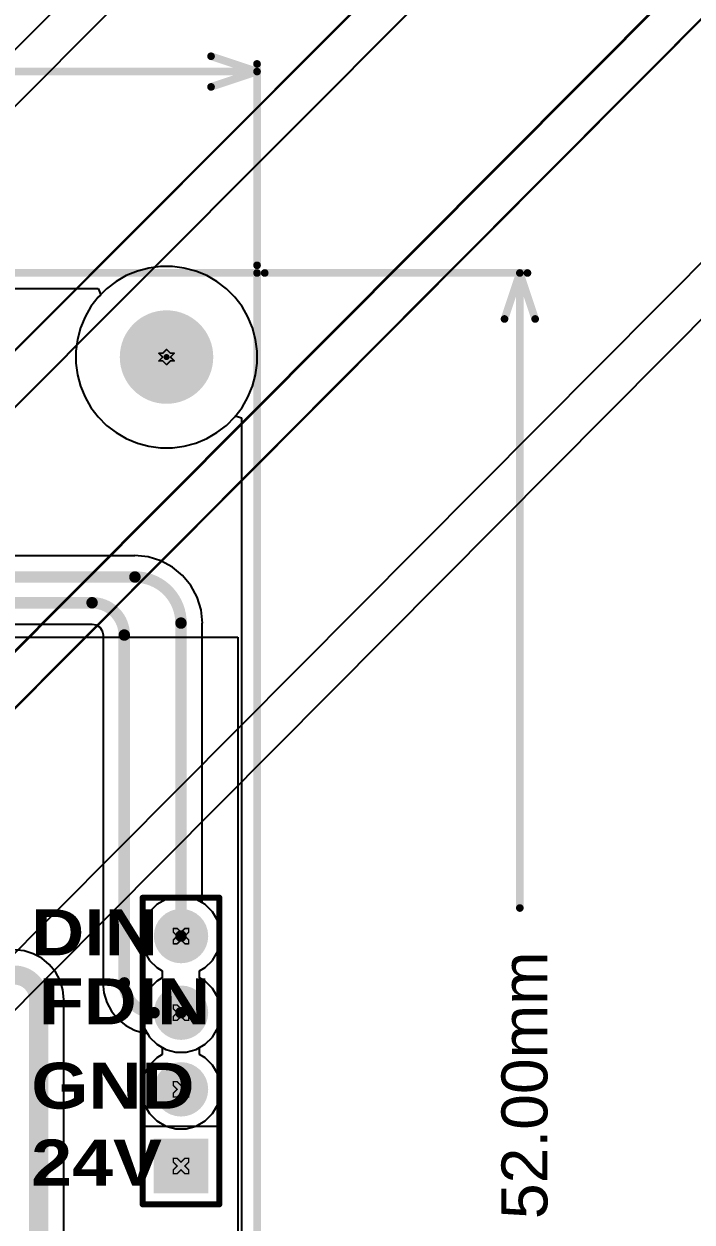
# Model space of a CAD drawing. Header units: inches. Extents: x 0 to 213, y 0 to 212.
# Drawn here: x 2.703 to 3.575, y 0.809 to 2.372 of the extents above; entities that cross this region are included whole.
import ezdxf

# ---------------------------------------------------------------- set-up
doc = ezdxf.new("R2010")
doc.units = ezdxf.units.IN
doc.header["$MEASUREMENT"] = 0
for name, color, linetype in [('Board Outline', 216, 'Continuous'), ('Bottom Layer', 5, 'Continuous'), ('Bottom Solder', 6, 'Continuous'), ('Dimension', 6, 'Continuous'), ('Drill Drawing', 1, 'Continuous'), ('Multi-Layer', 9, 'Continuous'), ('Pad Holes', 156, 'Continuous'), ('Top Layer', 1, 'Continuous'), ('Top Overlay', 2, 'Continuous'), ('Top Solder', 216, 'Continuous')]:
    doc.layers.add(name, color=color, linetype=linetype)
doc.styles.add('Arial', font='', dxfattribs={"height": 0.2})
doc.styles.add('Arial Black_Bold', font='', dxfattribs={"height": 0.2})
doc.styles.get('Arial').set_extended_font_data('Arial')
doc.styles.get('Arial Black_Bold').set_extended_font_data('Arial Black', bold=True)

# ---------------------------------------------------------------- blocks, each defined once
blk = doc.blocks.new('5050_LED_25')
at = {"layer": 'Top Solder'}
for p in [(0.0156, -0.0902), (-0.0587, -0.0903)]:
    blk.add_line(p, (-210.2274, -211.4878), dxfattribs=at)
blk = doc.blocks.new('HDR1X4__34')
at = {"layer": 'Bottom Layer'}
blk.add_hatch(color=5, dxfattribs=at).paths.add_polyline_path([(-0.0315, 0.0315), (0.0315, 0.0315), (0.0315, -0.0315), (-0.0315, -0.0315)])
h = blk.add_hatch(color=5, dxfattribs=at)
edge = h.paths.add_edge_path()
edge.add_arc((0.1, 0), 0.0315, 0, 360)
h = blk.add_hatch(color=5, dxfattribs=at)
edge = h.paths.add_edge_path()
edge.add_arc((0.2, 0), 0.0315, 0, 360)
h = blk.add_hatch(color=5, dxfattribs=at)
edge = h.paths.add_edge_path()
edge.add_arc((0.3, 0), 0.0315, 0, 360)
at = {"layer": 'Bottom Solder'}
blk.add_hatch(color=6, dxfattribs=at).paths.add_polyline_path([(-0.0355, 0.0355), (0.0355, 0.0355), (0.0355, -0.0355), (-0.0355, -0.0355)])
h = blk.add_hatch(color=6, dxfattribs=at)
edge = h.paths.add_edge_path()
edge.add_arc((0.1, 0), 0.0355, 0, 360)
h = blk.add_hatch(color=6, dxfattribs=at)
edge = h.paths.add_edge_path()
edge.add_arc((0.2, 0), 0.0355, 0, 360)
h = blk.add_hatch(color=6, dxfattribs=at)
edge = h.paths.add_edge_path()
edge.add_arc((0.3, 0), 0.0355, 0, 360)
at = {"layer": 'Multi-Layer'}
blk.add_hatch(color=9, dxfattribs=at).paths.add_polyline_path([(-0.0315, 0.0315), (0.0315, 0.0315), (0.0315, -0.0315), (-0.0315, -0.0315)])
h = blk.add_hatch(color=9, dxfattribs=at)
edge = h.paths.add_edge_path()
edge.add_arc((0.1, 0), 0.0315, 0, 360)
h = blk.add_hatch(color=9, dxfattribs=at)
edge = h.paths.add_edge_path()
edge.add_arc((0.2, 0), 0.0315, 0, 360)
h = blk.add_hatch(color=9, dxfattribs=at)
edge = h.paths.add_edge_path()
edge.add_arc((0.3, 0), 0.0315, 0, 360)
at = {"layer": 'Pad Holes'}
h = blk.add_hatch(color=7, dxfattribs=at)
edge = h.paths.add_edge_path()
edge.add_arc((0, 0), 0.0187, 0, 360)
h = blk.add_hatch(color=7, dxfattribs=at)
edge = h.paths.add_edge_path()
edge.add_arc((0.1, 0), 0.0187, 0, 360)
h = blk.add_hatch(color=7, dxfattribs=at)
edge = h.paths.add_edge_path()
edge.add_arc((0.2, 0), 0.0187, 0, 360)
h = blk.add_hatch(color=7, dxfattribs=at)
edge = h.paths.add_edge_path()
edge.add_arc((0.3, 0), 0.0187, 0, 360)
at = {"layer": 'Top Layer'}
blk.add_hatch(color=1, dxfattribs=at).paths.add_polyline_path([(-0.0315, 0.0315), (0.0315, 0.0315), (0.0315, -0.0315), (-0.0315, -0.0315)])
h = blk.add_hatch(color=1, dxfattribs=at)
edge = h.paths.add_edge_path()
edge.add_arc((0.1, 0), 0.0315, 0, 360)
h = blk.add_hatch(color=1, dxfattribs=at)
edge = h.paths.add_edge_path()
edge.add_arc((0.2, 0), 0.0315, 0, 360)
h = blk.add_hatch(color=1, dxfattribs=at)
edge = h.paths.add_edge_path()
edge.add_arc((0.3, 0), 0.0315, 0, 360)
at = {"layer": 'Top Solder'}
blk.add_hatch(color=216, dxfattribs=at).paths.add_polyline_path([(-0.0355, 0.0355), (0.0355, 0.0355), (0.0355, -0.0355), (-0.0355, -0.0355)])
h = blk.add_hatch(color=216, dxfattribs=at)
edge = h.paths.add_edge_path()
edge.add_arc((0.1, 0), 0.0355, 0, 360)
h = blk.add_hatch(color=216, dxfattribs=at)
edge = h.paths.add_edge_path()
edge.add_arc((0.2, 0), 0.0355, 0, 360)
h = blk.add_hatch(color=216, dxfattribs=at)
edge = h.paths.add_edge_path()
edge.add_arc((0.3, 0), 0.0355, 0, 360)
at = {"layer": 'Top Overlay'}
for points in [[(-0.05, 0.05, 0.00787, 0.00787, 0), (0.35, 0.05, 0.00787, 0.00787, 0)], [(-0.05, 0.05, 0.00787, 0.00787, 0), (-0.05, -0.05, 0.00787, 0.00787, 0)], [(0.35, 0.05, 0.00787, 0.00787, 0), (0.35, -0.05, 0.00787, 0.00787, 0)], [(-0.05, -0.05, 0.00787, 0.00787, 0), (0.35, -0.05, 0.00787, 0.00787, 0)]]:
    blk.add_lwpolyline(points, format="xyseb", dxfattribs=at)
for points in [[(-0.052, 0.05, 0.00394, 0.00394, 1), (-0.048, 0.05, 0.00394, 0.00394, 1)], [(-0.052, 0.05, 0.00394, 0.00394, 1), (-0.048, 0.05, 0.00394, 0.00394, 1)], [(0.348, 0.05, 0.00394, 0.00394, 1), (0.352, 0.05, 0.00394, 0.00394, 1)], [(0.348, 0.05, 0.00394, 0.00394, 1), (0.352, 0.05, 0.00394, 0.00394, 1)], [(-0.052, -0.05, 0.00394, 0.00394, 1), (-0.048, -0.05, 0.00394, 0.00394, 1)], [(-0.052, -0.05, 0.00394, 0.00394, 1), (-0.048, -0.05, 0.00394, 0.00394, 1)], [(0.348, -0.05, 0.00394, 0.00394, 1), (0.352, -0.05, 0.00394, 0.00394, 1)], [(0.348, -0.05, 0.00394, 0.00394, 1), (0.352, -0.05, 0.00394, 0.00394, 1)]]:
    blk.add_lwpolyline(points, format="xyseb", close=True, dxfattribs=at)
blk = doc.blocks.new('5050_LED_51')
at = {"layer": 'Top Solder'}
for p in [(0.0156, -0.0902), (-0.0587, -0.0903)]:
    blk.add_line(p, (-210.6211, -211.4878), dxfattribs=at)
blk = doc.blocks.new('5050_LED_52')
at = {"layer": 'Top Solder'}
for p in [(0.0156, -0.0902), (-0.0587, -0.0903)]:
    blk.add_line(p, (-210.2274, -211.0941), dxfattribs=at)
blk = doc.blocks.new('5050_LED_53')
at = {"layer": 'Top Solder'}
for p in [(0.0156, -0.0902), (-0.0587, -0.0903)]:
    blk.add_line(p, (-210.6211, -211.0941), dxfattribs=at)
blk = doc.blocks.new('5050_LED_54')
at = {"layer": 'Top Solder'}
for p in [(0.0156, -0.0902), (-0.0587, -0.0903)]:
    blk.add_line(p, (-210.2274, -210.7004), dxfattribs=at)
blk = doc.blocks.new('5050_LED_55')
at = {"layer": 'Top Solder'}
for p in [(0.0156, -0.0902), (-0.0587, -0.0903)]:
    blk.add_line(p, (-210.6211, -210.7004), dxfattribs=at)

msp = doc.modelspace()

# ---------------------------------------------------------------- hatches: boundary and pattern name
at = {"layer": 'Bottom Solder'}
h = msp.add_hatch(color=6, dxfattribs=at)
edge = h.paths.add_edge_path()
edge.add_arc((2.8889, 1.9375), 0.004, 0, 360)
at = {"layer": 'Pad Holes'}
h = msp.add_hatch(color=7, dxfattribs=at)
edge = h.paths.add_edge_path()
edge.add_arc((2.8889, 1.9375), 0.061, 0, 360)
at = {"layer": 'Top Solder'}
h = msp.add_hatch(color=216, dxfattribs=at)
edge = h.paths.add_edge_path()
edge.add_arc((2.8889, 1.9375), 0.004, 0, 360)

# ---------------------------------------------------------------- linework, layer by layer
at = {"layer": 'Board Outline'}
for points in [[(0, 2.0472, 0.01, 0.01, 0), (3.007, 2.0472, 0.01, 0.01, 0)], [(3.007, 0, 0.01, 0.01, 0), (3.007, 2.0472, 0.01, 0.01, 0)]]:
    msp.add_lwpolyline(points, format="xyseb", dxfattribs=at)
msp.add_lwpolyline([(3.0045, 2.0472, 0.005, 0.005, 1), (3.0095, 2.0472, 0.005, 0.005, 1)], format="xyseb", close=True, dxfattribs=at)
msp.add_lwpolyline([(3.0045, 2.0472, 0.005, 0.005, 1), (3.0095, 2.0472, 0.005, 0.005, 1)], format="xyseb", close=True, dxfattribs=at)
at = {"layer": 'Bottom Layer'}
for p, q in [((2.1309, 2.0269), (2.7997, 2.0269)), ((2.7997, 2.0269), (2.803, 2.0189)), ((2.803, 2.0189), (2.7998, 2.0156)), ((2.7903, 2.0033), (2.7826, 1.9899)), ((2.7998, 2.0156), (2.7903, 2.0033)), ((2.7826, 1.9899), (2.7766, 1.9756)), ((2.7766, 1.9756), (2.7726, 1.9606)), ((2.7726, 1.9606), (2.7706, 1.9452)), ((2.7706, 1.9452), (2.7706, 1.9297)), ((2.7706, 1.9297), (2.7726, 1.9144)), ((2.7726, 1.9144), (2.7766, 1.8994)), ((2.7766, 1.8994), (2.7826, 1.8851)), ((2.7826, 1.8851), (2.7903, 1.8716)), ((2.7903, 1.8716), (2.7998, 1.8593)), ((2.978, 1.8593), (2.979, 1.8607)), ((2.979, 1.8607), (2.9866, 1.8581)), ((2.7998, 1.8593), (2.8107, 1.8484)), ((2.8107, 1.8484), (2.823, 1.8389)), ((2.9547, 1.8389), (2.967, 1.8484)), ((2.967, 1.8484), (2.978, 1.8593)), ((2.9866, 1.8581), (2.9866, 0.2058)), ((2.823, 1.8389), (2.8364, 1.8312)), ((2.8364, 1.8312), (2.8508, 1.8252)), ((2.927, 1.8252), (2.9413, 1.8312)), ((2.9413, 1.8312), (2.9547, 1.8389)), ((2.8508, 1.8252), (2.8657, 1.8212)), ((2.8657, 1.8212), (2.8811, 1.8192)), ((2.8811, 1.8192), (2.8966, 1.8192)), ((2.8966, 1.8192), (2.912, 1.8212)), ((2.912, 1.8212), (2.927, 1.8252)), ((2.8477, 1.6782), (0.8976, 1.6782)), ((2.8648, 1.6767), (2.8477, 1.6784)), ((2.8477, 1.6784), (2.8477, 1.6782)), ((2.8813, 1.6717), (2.8648, 1.6767)), ((2.8966, 1.6635), (2.8813, 1.6717)), ((2.9099, 1.6526), (2.8966, 1.6635)), ((2.9208, 1.6393), (2.9099, 1.6526)), ((2.929, 1.624), (2.9208, 1.6393)), ((2.934, 1.6075), (2.929, 1.624)), ((2.9357, 1.5904), (2.934, 1.6075)), ((1.9644, 1.5891), (2.7917, 1.5891)), ((2.7917, 1.5891), (2.7917, 1.5891)), ((2.7917, 1.5891), (2.7972, 1.588)), ((2.7972, 1.588), (2.8018, 1.5849)), ((2.8018, 1.5849), (2.8049, 1.5803)), ((2.8049, 1.5803), (2.806, 1.5749)), ((2.9355, 1.2254), (2.9355, 1.5904)), ((2.9355, 1.5904), (2.9357, 1.5904)), ((2.806, 1.5749), (2.806, 1.5748)), ((2.806, 1.5748), (2.806, 1.1209)), ((2.9394, 1.2232), (2.9355, 1.2254)), ((2.949, 1.2136), (2.9394, 1.2232)), ((2.9557, 1.2018), (2.949, 1.2136)), ((2.9593, 1.1887), (2.9557, 1.2018)), ((2.9593, 1.1752), (2.9593, 1.1887)), ((2.9557, 1.1621), (2.9593, 1.1752)), ((2.7029, 1.1627), (2.6903, 1.164)), ((2.715, 1.159), (2.7029, 1.1627)), ((2.7261, 1.1531), (2.715, 1.159)), ((2.949, 1.1503), (2.9557, 1.1621)), ((2.7359, 1.145), (2.7261, 1.1531)), ((2.7439, 1.1353), (2.7359, 1.145)), ((2.9394, 1.1408), (2.949, 1.1503)), ((2.7499, 1.1241), (2.7439, 1.1353)), ((2.9321, 1.1366), (2.9394, 1.1408)), ((2.9321, 1.1273), (2.9321, 1.1366)), ((2.9394, 1.1232), (2.9321, 1.1273)), ((2.7536, 1.112), (2.7499, 1.1241)), ((2.7548, 1.0994), (2.7536, 1.112)), ((2.806, 1.1209), (2.8059, 1.1209)), ((2.8059, 1.1209), (2.8072, 1.1079)), ((2.949, 1.1136), (2.9394, 1.1232)), ((2.9557, 1.1018), (2.949, 1.1136)), ((2.7548, 0.336), (2.7548, 1.0994)), ((2.7548, 1.0994), (2.7548, 1.0994)), ((2.8072, 1.1079), (2.811, 1.0953)), ((2.811, 1.0953), (2.8172, 1.0838)), ((2.9593, 1.0887), (2.9557, 1.1018)), ((2.8172, 1.0838), (2.8255, 1.0737)), ((2.9593, 1.0752), (2.9593, 1.0887)), ((2.8255, 1.0737), (2.8356, 1.0654)), ((2.8356, 1.0654), (2.8471, 1.0592)), ((2.9557, 1.0621), (2.9593, 1.0752)), ((2.8471, 1.0592), (2.8596, 1.0554)), ((2.8596, 1.0554), (2.8639, 1.055)), ((2.8639, 1.055), (2.8665, 1.0503)), ((2.8665, 1.0503), (2.8761, 1.0408)), ((2.9394, 1.0408), (2.949, 1.0503)), ((2.949, 1.0503), (2.9557, 1.0621)), ((2.8761, 1.0408), (2.8879, 1.034)), ((2.8879, 1.034), (2.901, 1.0305)), ((2.9145, 1.0305), (2.9276, 1.034)), ((2.9276, 1.034), (2.9394, 1.0408)), ((2.901, 1.0305), (2.9145, 1.0305)), ((2.9593, 0.9335), (2.8563, 0.9335)), ((2.8563, 0.9335), (2.8563, 0.8305)), ((2.9593, 0.8305), (2.9593, 0.9335)), ((2.8563, 0.8305), (2.9593, 0.8305))]:
    msp.add_line(p, q, dxfattribs=at)
for points in [[(0.8976, 1.6505, 0.015, 0.015, 0), (2.8477, 1.6505, 0.015, 0.015, 0)], [(2.8477, 1.6505, 0.015, 0.015, -0.414214), (2.9078, 1.5904, 0.015, 0.015, 0)], [(0.854, 1.6169, 0.015, 0.015, 0), (2.7917, 1.6169, 0.015, 0.015, 0)], [(2.7917, 1.6169, 0.015, 0.015, -0.414214), (2.8337, 1.5748, 0.015, 0.015, 0)], [(2.9078, 1.182, 0.015, 0.015, 0), (2.9078, 1.5904, 0.015, 0.015, 0)], [(2.8337, 1.1209, 0.015, 0.015, 0), (2.8337, 1.5748, 0.015, 0.015, 0)], [(2.6903, 1.1311, 0.025, 0.025, -0.414214), (2.722, 1.0994, 0.025, 0.025, 0)], [(2.8726, 1.082, 0.015, 0.015, -0.414214), (2.8337, 1.1209, 0.015, 0.015, 0)], [(2.722, 0.336, 0.025, 0.025, 0), (2.722, 1.0994, 0.025, 0.025, 0)], [(2.8726, 1.082, 0.015, 0.015, 0), (2.9078, 1.082, 0.015, 0.015, 0)]]:
    msp.add_lwpolyline(points, format="xyseb", dxfattribs=at)
for points in [[(2.8439, 1.6505, 0.0075, 0.0075, 1), (2.8514, 1.6505, 0.0075, 0.0075, 1)], [(2.8439, 1.6505, 0.0075, 0.0075, 1), (2.8514, 1.6505, 0.0075, 0.0075, 1)], [(2.788, 1.6169, 0.0075, 0.0075, 1), (2.7955, 1.6169, 0.0075, 0.0075, 1)], [(2.788, 1.6169, 0.0075, 0.0075, 1), (2.7955, 1.6169, 0.0075, 0.0075, 1)], [(2.904, 1.5904, 0.0075, 0.0075, 1), (2.9115, 1.5904, 0.0075, 0.0075, 1)], [(2.904, 1.5904, 0.0075, 0.0075, 1), (2.9115, 1.5904, 0.0075, 0.0075, 1)], [(2.83, 1.5748, 0.0075, 0.0075, 1), (2.8375, 1.5748, 0.0075, 0.0075, 1)], [(2.83, 1.5748, 0.0075, 0.0075, 1), (2.8375, 1.5748, 0.0075, 0.0075, 1)], [(2.904, 1.182, 0.0075, 0.0075, 1), (2.9115, 1.182, 0.0075, 0.0075, 1)], [(2.83, 1.1209, 0.0075, 0.0075, 1), (2.8375, 1.1209, 0.0075, 0.0075, 1)], [(2.83, 1.1209, 0.0075, 0.0075, 1), (2.8375, 1.1209, 0.0075, 0.0075, 1)], [(2.7158, 1.0994, 0.0125, 0.0125, 1), (2.7283, 1.0994, 0.0125, 0.0125, 1)], [(2.7158, 1.0994, 0.0125, 0.0125, 1), (2.7283, 1.0994, 0.0125, 0.0125, 1)], [(2.8689, 1.082, 0.0075, 0.0075, 1), (2.8764, 1.082, 0.0075, 0.0075, 1)], [(2.8689, 1.082, 0.0075, 0.0075, 1), (2.8764, 1.082, 0.0075, 0.0075, 1)], [(2.904, 1.082, 0.0075, 0.0075, 1), (2.9115, 1.082, 0.0075, 0.0075, 1)]]:
    msp.add_lwpolyline(points, format="xyseb", close=True, dxfattribs=at)
at = {"layer": 'Dimension'}
for points in [[(2.947, 2.33, 0.01, 0.01, 0), (3.007, 2.31, 0.01, 0.01, 0)], [(1.6984, 2.31, 0.01, 0.01, 0), (3.007, 2.31, 0.01, 0.01, 0)], [(2.947, 2.29, 0.01, 0.01, 0), (3.007, 2.31, 0.01, 0.01, 0)], [(3.007, 2.0572, 0.01, 0.01, 0), (3.007, 2.32, 0.01, 0.01, 0)], [(3.017, 2.0472, 0.01, 0.01, 0), (3.36, 2.0472, 0.01, 0.01, 0)], [(3.33, 1.9872, 0.01, 0.01, 0), (3.35, 2.0472, 0.01, 0.01, 0)], [(3.35, 1.2186, 0.01, 0.01, 0), (3.35, 2.0472, 0.01, 0.01, 0)], [(3.35, 2.0472, 0.01, 0.01, 0), (3.37, 1.9872, 0.01, 0.01, 0)]]:
    msp.add_lwpolyline(points, format="xyseb", dxfattribs=at)
for points in [[(2.9445, 2.33, 0.005, 0.005, 1), (2.9495, 2.33, 0.005, 0.005, 1)], [(3.0045, 2.32, 0.005, 0.005, 1), (3.0095, 2.32, 0.005, 0.005, 1)], [(3.0045, 2.31, 0.005, 0.005, 1), (3.0095, 2.31, 0.005, 0.005, 1)], [(3.0045, 2.31, 0.005, 0.005, 1), (3.0095, 2.31, 0.005, 0.005, 1)], [(3.0045, 2.31, 0.005, 0.005, 1), (3.0095, 2.31, 0.005, 0.005, 1)], [(2.9445, 2.29, 0.005, 0.005, 1), (2.9495, 2.29, 0.005, 0.005, 1)], [(3.0045, 2.0572, 0.005, 0.005, 1), (3.0095, 2.0572, 0.005, 0.005, 1)], [(3.0145, 2.0472, 0.005, 0.005, 1), (3.0195, 2.0472, 0.005, 0.005, 1)], [(3.3475, 2.0472, 0.005, 0.005, 1), (3.3525, 2.0472, 0.005, 0.005, 1)], [(3.3475, 2.0472, 0.005, 0.005, 1), (3.3525, 2.0472, 0.005, 0.005, 1)], [(3.3475, 2.0472, 0.005, 0.005, 1), (3.3525, 2.0472, 0.005, 0.005, 1)], [(3.3575, 2.0472, 0.005, 0.005, 1), (3.3625, 2.0472, 0.005, 0.005, 1)], [(3.3275, 1.9872, 0.005, 0.005, 1), (3.3325, 1.9872, 0.005, 0.005, 1)], [(3.3675, 1.9872, 0.005, 0.005, 1), (3.3725, 1.9872, 0.005, 0.005, 1)], [(3.3475, 1.2186, 0.005, 0.005, 1), (3.3525, 1.2186, 0.005, 0.005, 1)]]:
    msp.add_lwpolyline(points, format="xyseb", close=True, dxfattribs=at)
at = {"layer": 'Drill Drawing'}
for points in [[(2.8789, 1.9425, 0.002, 0.002, 0), (2.8839, 1.9375, 0.002, 0.002, 0)], [(2.8789, 1.9425, 0.002, 0.002, 0), (2.8839, 1.9425, 0.002, 0.002, 0)], [(2.8789, 1.9325, 0.002, 0.002, 0), (2.8839, 1.9375, 0.002, 0.002, 0)], [(2.8839, 1.9425, 0.002, 0.002, 0), (2.8889, 1.9475, 0.002, 0.002, 0)], [(2.8889, 1.9475, 0.002, 0.002, 0), (2.8939, 1.9425, 0.002, 0.002, 0)], [(2.8939, 1.9425, 0.002, 0.002, 0), (2.8989, 1.9425, 0.002, 0.002, 0)], [(2.8939, 1.9375, 0.002, 0.002, 0), (2.8989, 1.9425, 0.002, 0.002, 0)], [(2.8939, 1.9375, 0.002, 0.002, 0), (2.8989, 1.9325, 0.002, 0.002, 0)], [(2.8789, 1.9325, 0.002, 0.002, 0), (2.8839, 1.9325, 0.002, 0.002, 0)], [(2.8839, 1.9325, 0.002, 0.002, 0), (2.8889, 1.9275, 0.002, 0.002, 0)], [(2.8889, 1.9275, 0.002, 0.002, 0), (2.8939, 1.9325, 0.002, 0.002, 0)], [(2.8939, 1.9325, 0.002, 0.002, 0), (2.8989, 1.9325, 0.002, 0.002, 0)], [(2.8978, 1.187, 0.002, 0.002, 0), (2.8978, 1.192, 0.002, 0.002, 0)], [(2.8978, 1.192, 0.002, 0.002, 0), (2.9028, 1.192, 0.002, 0.002, 0)], [(2.9028, 1.192, 0.002, 0.002, 0), (2.9078, 1.187, 0.002, 0.002, 0)], [(2.9078, 1.187, 0.002, 0.002, 0), (2.9128, 1.192, 0.002, 0.002, 0)], [(2.9128, 1.192, 0.002, 0.002, 0), (2.9178, 1.192, 0.002, 0.002, 0)], [(2.9178, 1.187, 0.002, 0.002, 0), (2.9178, 1.192, 0.002, 0.002, 0)], [(2.8978, 1.187, 0.002, 0.002, 0), (2.9028, 1.182, 0.002, 0.002, 0)], [(2.8978, 1.177, 0.002, 0.002, 0), (2.9028, 1.182, 0.002, 0.002, 0)], [(2.8978, 1.172, 0.002, 0.002, 0), (2.8978, 1.177, 0.002, 0.002, 0)], [(2.8978, 1.172, 0.002, 0.002, 0), (2.9028, 1.172, 0.002, 0.002, 0)], [(2.9028, 1.172, 0.002, 0.002, 0), (2.9078, 1.177, 0.002, 0.002, 0)], [(2.9078, 1.177, 0.002, 0.002, 0), (2.9128, 1.172, 0.002, 0.002, 0)], [(2.9128, 1.182, 0.002, 0.002, 0), (2.9178, 1.187, 0.002, 0.002, 0)], [(2.9128, 1.182, 0.002, 0.002, 0), (2.9178, 1.177, 0.002, 0.002, 0)], [(2.9128, 1.172, 0.002, 0.002, 0), (2.9178, 1.172, 0.002, 0.002, 0)], [(2.9178, 1.172, 0.002, 0.002, 0), (2.9178, 1.177, 0.002, 0.002, 0)], [(2.8978, 1.087, 0.002, 0.002, 0), (2.8978, 1.092, 0.002, 0.002, 0)], [(2.8978, 1.092, 0.002, 0.002, 0), (2.9028, 1.092, 0.002, 0.002, 0)], [(2.8978, 1.087, 0.002, 0.002, 0), (2.9028, 1.082, 0.002, 0.002, 0)], [(2.8978, 1.077, 0.002, 0.002, 0), (2.9028, 1.082, 0.002, 0.002, 0)], [(2.9028, 1.092, 0.002, 0.002, 0), (2.9078, 1.087, 0.002, 0.002, 0)], [(2.9078, 1.087, 0.002, 0.002, 0), (2.9128, 1.092, 0.002, 0.002, 0)], [(2.9128, 1.092, 0.002, 0.002, 0), (2.9178, 1.092, 0.002, 0.002, 0)], [(2.9128, 1.082, 0.002, 0.002, 0), (2.9178, 1.087, 0.002, 0.002, 0)], [(2.9128, 1.082, 0.002, 0.002, 0), (2.9178, 1.077, 0.002, 0.002, 0)], [(2.9178, 1.087, 0.002, 0.002, 0), (2.9178, 1.092, 0.002, 0.002, 0)], [(2.8978, 1.072, 0.002, 0.002, 0), (2.8978, 1.077, 0.002, 0.002, 0)], [(2.8978, 1.072, 0.002, 0.002, 0), (2.9028, 1.072, 0.002, 0.002, 0)], [(2.9028, 1.072, 0.002, 0.002, 0), (2.9078, 1.077, 0.002, 0.002, 0)], [(2.9078, 1.077, 0.002, 0.002, 0), (2.9128, 1.072, 0.002, 0.002, 0)], [(2.9128, 1.072, 0.002, 0.002, 0), (2.9178, 1.072, 0.002, 0.002, 0)], [(2.9178, 1.072, 0.002, 0.002, 0), (2.9178, 1.077, 0.002, 0.002, 0)], [(2.8978, 0.987, 0.002, 0.002, 0), (2.8978, 0.992, 0.002, 0.002, 0)], [(2.8978, 0.992, 0.002, 0.002, 0), (2.9028, 0.992, 0.002, 0.002, 0)], [(2.8978, 0.987, 0.002, 0.002, 0), (2.9028, 0.982, 0.002, 0.002, 0)], [(2.9028, 0.992, 0.002, 0.002, 0), (2.9078, 0.987, 0.002, 0.002, 0)], [(2.9078, 0.987, 0.002, 0.002, 0), (2.9128, 0.992, 0.002, 0.002, 0)], [(2.9128, 0.992, 0.002, 0.002, 0), (2.9178, 0.992, 0.002, 0.002, 0)], [(2.9128, 0.982, 0.002, 0.002, 0), (2.9178, 0.987, 0.002, 0.002, 0)], [(2.9178, 0.987, 0.002, 0.002, 0), (2.9178, 0.992, 0.002, 0.002, 0)], [(2.8978, 0.977, 0.002, 0.002, 0), (2.9028, 0.982, 0.002, 0.002, 0)], [(2.8978, 0.972, 0.002, 0.002, 0), (2.8978, 0.977, 0.002, 0.002, 0)], [(2.8978, 0.972, 0.002, 0.002, 0), (2.9028, 0.972, 0.002, 0.002, 0)], [(2.9028, 0.972, 0.002, 0.002, 0), (2.9078, 0.977, 0.002, 0.002, 0)], [(2.9078, 0.977, 0.002, 0.002, 0), (2.9128, 0.972, 0.002, 0.002, 0)], [(2.9128, 0.982, 0.002, 0.002, 0), (2.9178, 0.977, 0.002, 0.002, 0)], [(2.9128, 0.972, 0.002, 0.002, 0), (2.9178, 0.972, 0.002, 0.002, 0)], [(2.9178, 0.972, 0.002, 0.002, 0), (2.9178, 0.977, 0.002, 0.002, 0)], [(2.8978, 0.887, 0.002, 0.002, 0), (2.8978, 0.892, 0.002, 0.002, 0)], [(2.8978, 0.892, 0.002, 0.002, 0), (2.9028, 0.892, 0.002, 0.002, 0)], [(2.9028, 0.892, 0.002, 0.002, 0), (2.9078, 0.887, 0.002, 0.002, 0)], [(2.9078, 0.887, 0.002, 0.002, 0), (2.9128, 0.892, 0.002, 0.002, 0)], [(2.9128, 0.892, 0.002, 0.002, 0), (2.9178, 0.892, 0.002, 0.002, 0)], [(2.9178, 0.887, 0.002, 0.002, 0), (2.9178, 0.892, 0.002, 0.002, 0)], [(2.8978, 0.887, 0.002, 0.002, 0), (2.9028, 0.882, 0.002, 0.002, 0)], [(2.8978, 0.877, 0.002, 0.002, 0), (2.9028, 0.882, 0.002, 0.002, 0)], [(2.8978, 0.872, 0.002, 0.002, 0), (2.8978, 0.877, 0.002, 0.002, 0)], [(2.9028, 0.872, 0.002, 0.002, 0), (2.9078, 0.877, 0.002, 0.002, 0)], [(2.9078, 0.877, 0.002, 0.002, 0), (2.9128, 0.872, 0.002, 0.002, 0)], [(2.9128, 0.882, 0.002, 0.002, 0), (2.9178, 0.887, 0.002, 0.002, 0)], [(2.9128, 0.882, 0.002, 0.002, 0), (2.9178, 0.877, 0.002, 0.002, 0)], [(2.9178, 0.872, 0.002, 0.002, 0), (2.9178, 0.877, 0.002, 0.002, 0)], [(2.8978, 0.872, 0.002, 0.002, 0), (2.9028, 0.872, 0.002, 0.002, 0)], [(2.9128, 0.872, 0.002, 0.002, 0), (2.9178, 0.872, 0.002, 0.002, 0)]]:
    msp.add_lwpolyline(points, format="xyseb", dxfattribs=at)
for points in [[(2.8784, 1.9425, 0.001, 0.001, 1), (2.8794, 1.9425, 0.001, 0.001, 1)], [(2.8784, 1.9425, 0.001, 0.001, 1), (2.8794, 1.9425, 0.001, 0.001, 1)], [(2.8834, 1.9425, 0.001, 0.001, 1), (2.8844, 1.9425, 0.001, 0.001, 1)], [(2.8834, 1.9425, 0.001, 0.001, 1), (2.8844, 1.9425, 0.001, 0.001, 1)], [(2.8834, 1.9375, 0.001, 0.001, 1), (2.8844, 1.9375, 0.001, 0.001, 1)], [(2.8834, 1.9375, 0.001, 0.001, 1), (2.8844, 1.9375, 0.001, 0.001, 1)], [(2.8884, 1.9475, 0.001, 0.001, 1), (2.8894, 1.9475, 0.001, 0.001, 1)], [(2.8884, 1.9475, 0.001, 0.001, 1), (2.8894, 1.9475, 0.001, 0.001, 1)], [(2.8934, 1.9425, 0.001, 0.001, 1), (2.8944, 1.9425, 0.001, 0.001, 1)], [(2.8934, 1.9425, 0.001, 0.001, 1), (2.8944, 1.9425, 0.001, 0.001, 1)], [(2.8934, 1.9375, 0.001, 0.001, 1), (2.8944, 1.9375, 0.001, 0.001, 1)], [(2.8934, 1.9375, 0.001, 0.001, 1), (2.8944, 1.9375, 0.001, 0.001, 1)], [(2.8984, 1.9425, 0.001, 0.001, 1), (2.8994, 1.9425, 0.001, 0.001, 1)], [(2.8984, 1.9425, 0.001, 0.001, 1), (2.8994, 1.9425, 0.001, 0.001, 1)], [(2.8784, 1.9325, 0.001, 0.001, 1), (2.8794, 1.9325, 0.001, 0.001, 1)], [(2.8784, 1.9325, 0.001, 0.001, 1), (2.8794, 1.9325, 0.001, 0.001, 1)], [(2.8834, 1.9325, 0.001, 0.001, 1), (2.8844, 1.9325, 0.001, 0.001, 1)], [(2.8834, 1.9325, 0.001, 0.001, 1), (2.8844, 1.9325, 0.001, 0.001, 1)], [(2.8884, 1.9275, 0.001, 0.001, 1), (2.8894, 1.9275, 0.001, 0.001, 1)], [(2.8884, 1.9275, 0.001, 0.001, 1), (2.8894, 1.9275, 0.001, 0.001, 1)], [(2.8934, 1.9325, 0.001, 0.001, 1), (2.8944, 1.9325, 0.001, 0.001, 1)], [(2.8934, 1.9325, 0.001, 0.001, 1), (2.8944, 1.9325, 0.001, 0.001, 1)], [(2.8984, 1.9325, 0.001, 0.001, 1), (2.8994, 1.9325, 0.001, 0.001, 1)], [(2.8984, 1.9325, 0.001, 0.001, 1), (2.8994, 1.9325, 0.001, 0.001, 1)], [(2.8973, 1.192, 0.001, 0.001, 1), (2.8983, 1.192, 0.001, 0.001, 1)], [(2.8973, 1.192, 0.001, 0.001, 1), (2.8983, 1.192, 0.001, 0.001, 1)], [(2.9023, 1.192, 0.001, 0.001, 1), (2.9033, 1.192, 0.001, 0.001, 1)], [(2.9023, 1.192, 0.001, 0.001, 1), (2.9033, 1.192, 0.001, 0.001, 1)], [(2.9123, 1.192, 0.001, 0.001, 1), (2.9133, 1.192, 0.001, 0.001, 1)], [(2.9123, 1.192, 0.001, 0.001, 1), (2.9133, 1.192, 0.001, 0.001, 1)], [(2.9173, 1.192, 0.001, 0.001, 1), (2.9183, 1.192, 0.001, 0.001, 1)], [(2.9173, 1.192, 0.001, 0.001, 1), (2.9183, 1.192, 0.001, 0.001, 1)], [(2.8973, 1.187, 0.001, 0.001, 1), (2.8983, 1.187, 0.001, 0.001, 1)], [(2.8973, 1.187, 0.001, 0.001, 1), (2.8983, 1.187, 0.001, 0.001, 1)], [(2.8973, 1.177, 0.001, 0.001, 1), (2.8983, 1.177, 0.001, 0.001, 1)], [(2.8973, 1.177, 0.001, 0.001, 1), (2.8983, 1.177, 0.001, 0.001, 1)], [(2.8973, 1.172, 0.001, 0.001, 1), (2.8983, 1.172, 0.001, 0.001, 1)], [(2.8973, 1.172, 0.001, 0.001, 1), (2.8983, 1.172, 0.001, 0.001, 1)], [(2.9023, 1.182, 0.001, 0.001, 1), (2.9033, 1.182, 0.001, 0.001, 1)], [(2.9023, 1.182, 0.001, 0.001, 1), (2.9033, 1.182, 0.001, 0.001, 1)], [(2.9023, 1.172, 0.001, 0.001, 1), (2.9033, 1.172, 0.001, 0.001, 1)], [(2.9023, 1.172, 0.001, 0.001, 1), (2.9033, 1.172, 0.001, 0.001, 1)], [(2.9073, 1.187, 0.001, 0.001, 1), (2.9083, 1.187, 0.001, 0.001, 1)], [(2.9073, 1.187, 0.001, 0.001, 1), (2.9083, 1.187, 0.001, 0.001, 1)], [(2.9073, 1.177, 0.001, 0.001, 1), (2.9083, 1.177, 0.001, 0.001, 1)], [(2.9073, 1.177, 0.001, 0.001, 1), (2.9083, 1.177, 0.001, 0.001, 1)], [(2.9123, 1.182, 0.001, 0.001, 1), (2.9133, 1.182, 0.001, 0.001, 1)], [(2.9123, 1.182, 0.001, 0.001, 1), (2.9133, 1.182, 0.001, 0.001, 1)], [(2.9123, 1.172, 0.001, 0.001, 1), (2.9133, 1.172, 0.001, 0.001, 1)], [(2.9123, 1.172, 0.001, 0.001, 1), (2.9133, 1.172, 0.001, 0.001, 1)], [(2.9173, 1.187, 0.001, 0.001, 1), (2.9183, 1.187, 0.001, 0.001, 1)], [(2.9173, 1.187, 0.001, 0.001, 1), (2.9183, 1.187, 0.001, 0.001, 1)], [(2.9173, 1.177, 0.001, 0.001, 1), (2.9183, 1.177, 0.001, 0.001, 1)], [(2.9173, 1.177, 0.001, 0.001, 1), (2.9183, 1.177, 0.001, 0.001, 1)], [(2.9173, 1.172, 0.001, 0.001, 1), (2.9183, 1.172, 0.001, 0.001, 1)], [(2.9173, 1.172, 0.001, 0.001, 1), (2.9183, 1.172, 0.001, 0.001, 1)], [(2.8973, 1.092, 0.001, 0.001, 1), (2.8983, 1.092, 0.001, 0.001, 1)], [(2.8973, 1.092, 0.001, 0.001, 1), (2.8983, 1.092, 0.001, 0.001, 1)], [(2.8973, 1.087, 0.001, 0.001, 1), (2.8983, 1.087, 0.001, 0.001, 1)], [(2.8973, 1.087, 0.001, 0.001, 1), (2.8983, 1.087, 0.001, 0.001, 1)], [(2.9023, 1.092, 0.001, 0.001, 1), (2.9033, 1.092, 0.001, 0.001, 1)], [(2.9023, 1.092, 0.001, 0.001, 1), (2.9033, 1.092, 0.001, 0.001, 1)], [(2.9023, 1.082, 0.001, 0.001, 1), (2.9033, 1.082, 0.001, 0.001, 1)], [(2.9023, 1.082, 0.001, 0.001, 1), (2.9033, 1.082, 0.001, 0.001, 1)], [(2.9073, 1.087, 0.001, 0.001, 1), (2.9083, 1.087, 0.001, 0.001, 1)], [(2.9073, 1.087, 0.001, 0.001, 1), (2.9083, 1.087, 0.001, 0.001, 1)], [(2.9123, 1.092, 0.001, 0.001, 1), (2.9133, 1.092, 0.001, 0.001, 1)], [(2.9123, 1.092, 0.001, 0.001, 1), (2.9133, 1.092, 0.001, 0.001, 1)], [(2.9123, 1.082, 0.001, 0.001, 1), (2.9133, 1.082, 0.001, 0.001, 1)], [(2.9123, 1.082, 0.001, 0.001, 1), (2.9133, 1.082, 0.001, 0.001, 1)], [(2.9173, 1.092, 0.001, 0.001, 1), (2.9183, 1.092, 0.001, 0.001, 1)], [(2.9173, 1.092, 0.001, 0.001, 1), (2.9183, 1.092, 0.001, 0.001, 1)], [(2.9173, 1.087, 0.001, 0.001, 1), (2.9183, 1.087, 0.001, 0.001, 1)], [(2.9173, 1.087, 0.001, 0.001, 1), (2.9183, 1.087, 0.001, 0.001, 1)], [(2.8973, 1.077, 0.001, 0.001, 1), (2.8983, 1.077, 0.001, 0.001, 1)], [(2.8973, 1.077, 0.001, 0.001, 1), (2.8983, 1.077, 0.001, 0.001, 1)], [(2.8973, 1.072, 0.001, 0.001, 1), (2.8983, 1.072, 0.001, 0.001, 1)], [(2.8973, 1.072, 0.001, 0.001, 1), (2.8983, 1.072, 0.001, 0.001, 1)], [(2.9023, 1.072, 0.001, 0.001, 1), (2.9033, 1.072, 0.001, 0.001, 1)], [(2.9023, 1.072, 0.001, 0.001, 1), (2.9033, 1.072, 0.001, 0.001, 1)], [(2.9073, 1.077, 0.001, 0.001, 1), (2.9083, 1.077, 0.001, 0.001, 1)], [(2.9073, 1.077, 0.001, 0.001, 1), (2.9083, 1.077, 0.001, 0.001, 1)], [(2.9123, 1.072, 0.001, 0.001, 1), (2.9133, 1.072, 0.001, 0.001, 1)], [(2.9123, 1.072, 0.001, 0.001, 1), (2.9133, 1.072, 0.001, 0.001, 1)], [(2.9173, 1.077, 0.001, 0.001, 1), (2.9183, 1.077, 0.001, 0.001, 1)], [(2.9173, 1.077, 0.001, 0.001, 1), (2.9183, 1.077, 0.001, 0.001, 1)], [(2.9173, 1.072, 0.001, 0.001, 1), (2.9183, 1.072, 0.001, 0.001, 1)], [(2.9173, 1.072, 0.001, 0.001, 1), (2.9183, 1.072, 0.001, 0.001, 1)], [(2.8973, 0.992, 0.001, 0.001, 1), (2.8983, 0.992, 0.001, 0.001, 1)], [(2.8973, 0.992, 0.001, 0.001, 1), (2.8983, 0.992, 0.001, 0.001, 1)], [(2.8973, 0.987, 0.001, 0.001, 1), (2.8983, 0.987, 0.001, 0.001, 1)], [(2.8973, 0.987, 0.001, 0.001, 1), (2.8983, 0.987, 0.001, 0.001, 1)], [(2.9023, 0.992, 0.001, 0.001, 1), (2.9033, 0.992, 0.001, 0.001, 1)], [(2.9023, 0.992, 0.001, 0.001, 1), (2.9033, 0.992, 0.001, 0.001, 1)], [(2.9073, 0.987, 0.001, 0.001, 1), (2.9083, 0.987, 0.001, 0.001, 1)], [(2.9073, 0.987, 0.001, 0.001, 1), (2.9083, 0.987, 0.001, 0.001, 1)], [(2.9123, 0.992, 0.001, 0.001, 1), (2.9133, 0.992, 0.001, 0.001, 1)], [(2.9123, 0.992, 0.001, 0.001, 1), (2.9133, 0.992, 0.001, 0.001, 1)], [(2.9173, 0.992, 0.001, 0.001, 1), (2.9183, 0.992, 0.001, 0.001, 1)], [(2.9173, 0.992, 0.001, 0.001, 1), (2.9183, 0.992, 0.001, 0.001, 1)], [(2.9173, 0.987, 0.001, 0.001, 1), (2.9183, 0.987, 0.001, 0.001, 1)], [(2.9173, 0.987, 0.001, 0.001, 1), (2.9183, 0.987, 0.001, 0.001, 1)], [(2.8973, 0.977, 0.001, 0.001, 1), (2.8983, 0.977, 0.001, 0.001, 1)], [(2.8973, 0.977, 0.001, 0.001, 1), (2.8983, 0.977, 0.001, 0.001, 1)], [(2.8973, 0.972, 0.001, 0.001, 1), (2.8983, 0.972, 0.001, 0.001, 1)], [(2.8973, 0.972, 0.001, 0.001, 1), (2.8983, 0.972, 0.001, 0.001, 1)], [(2.9023, 0.982, 0.001, 0.001, 1), (2.9033, 0.982, 0.001, 0.001, 1)], [(2.9023, 0.982, 0.001, 0.001, 1), (2.9033, 0.982, 0.001, 0.001, 1)], [(2.9023, 0.972, 0.001, 0.001, 1), (2.9033, 0.972, 0.001, 0.001, 1)], [(2.9023, 0.972, 0.001, 0.001, 1), (2.9033, 0.972, 0.001, 0.001, 1)], [(2.9073, 0.977, 0.001, 0.001, 1), (2.9083, 0.977, 0.001, 0.001, 1)], [(2.9073, 0.977, 0.001, 0.001, 1), (2.9083, 0.977, 0.001, 0.001, 1)], [(2.9123, 0.982, 0.001, 0.001, 1), (2.9133, 0.982, 0.001, 0.001, 1)], [(2.9123, 0.982, 0.001, 0.001, 1), (2.9133, 0.982, 0.001, 0.001, 1)], [(2.9123, 0.972, 0.001, 0.001, 1), (2.9133, 0.972, 0.001, 0.001, 1)], [(2.9123, 0.972, 0.001, 0.001, 1), (2.9133, 0.972, 0.001, 0.001, 1)], [(2.9173, 0.977, 0.001, 0.001, 1), (2.9183, 0.977, 0.001, 0.001, 1)], [(2.9173, 0.977, 0.001, 0.001, 1), (2.9183, 0.977, 0.001, 0.001, 1)], [(2.9173, 0.972, 0.001, 0.001, 1), (2.9183, 0.972, 0.001, 0.001, 1)], [(2.9173, 0.972, 0.001, 0.001, 1), (2.9183, 0.972, 0.001, 0.001, 1)], [(2.8973, 0.892, 0.001, 0.001, 1), (2.8983, 0.892, 0.001, 0.001, 1)], [(2.8973, 0.892, 0.001, 0.001, 1), (2.8983, 0.892, 0.001, 0.001, 1)], [(2.9023, 0.892, 0.001, 0.001, 1), (2.9033, 0.892, 0.001, 0.001, 1)], [(2.9023, 0.892, 0.001, 0.001, 1), (2.9033, 0.892, 0.001, 0.001, 1)], [(2.9123, 0.892, 0.001, 0.001, 1), (2.9133, 0.892, 0.001, 0.001, 1)], [(2.9123, 0.892, 0.001, 0.001, 1), (2.9133, 0.892, 0.001, 0.001, 1)], [(2.9173, 0.892, 0.001, 0.001, 1), (2.9183, 0.892, 0.001, 0.001, 1)], [(2.9173, 0.892, 0.001, 0.001, 1), (2.9183, 0.892, 0.001, 0.001, 1)], [(2.8973, 0.887, 0.001, 0.001, 1), (2.8983, 0.887, 0.001, 0.001, 1)], [(2.8973, 0.887, 0.001, 0.001, 1), (2.8983, 0.887, 0.001, 0.001, 1)], [(2.8973, 0.877, 0.001, 0.001, 1), (2.8983, 0.877, 0.001, 0.001, 1)], [(2.8973, 0.877, 0.001, 0.001, 1), (2.8983, 0.877, 0.001, 0.001, 1)], [(2.9023, 0.882, 0.001, 0.001, 1), (2.9033, 0.882, 0.001, 0.001, 1)], [(2.9023, 0.882, 0.001, 0.001, 1), (2.9033, 0.882, 0.001, 0.001, 1)], [(2.9073, 0.887, 0.001, 0.001, 1), (2.9083, 0.887, 0.001, 0.001, 1)], [(2.9073, 0.887, 0.001, 0.001, 1), (2.9083, 0.887, 0.001, 0.001, 1)], [(2.9073, 0.877, 0.001, 0.001, 1), (2.9083, 0.877, 0.001, 0.001, 1)], [(2.9073, 0.877, 0.001, 0.001, 1), (2.9083, 0.877, 0.001, 0.001, 1)], [(2.9123, 0.882, 0.001, 0.001, 1), (2.9133, 0.882, 0.001, 0.001, 1)], [(2.9123, 0.882, 0.001, 0.001, 1), (2.9133, 0.882, 0.001, 0.001, 1)], [(2.9173, 0.887, 0.001, 0.001, 1), (2.9183, 0.887, 0.001, 0.001, 1)], [(2.9173, 0.887, 0.001, 0.001, 1), (2.9183, 0.887, 0.001, 0.001, 1)], [(2.9173, 0.877, 0.001, 0.001, 1), (2.9183, 0.877, 0.001, 0.001, 1)], [(2.9173, 0.877, 0.001, 0.001, 1), (2.9183, 0.877, 0.001, 0.001, 1)], [(2.8973, 0.872, 0.001, 0.001, 1), (2.8983, 0.872, 0.001, 0.001, 1)], [(2.8973, 0.872, 0.001, 0.001, 1), (2.8983, 0.872, 0.001, 0.001, 1)], [(2.9023, 0.872, 0.001, 0.001, 1), (2.9033, 0.872, 0.001, 0.001, 1)], [(2.9023, 0.872, 0.001, 0.001, 1), (2.9033, 0.872, 0.001, 0.001, 1)], [(2.9123, 0.872, 0.001, 0.001, 1), (2.9133, 0.872, 0.001, 0.001, 1)], [(2.9123, 0.872, 0.001, 0.001, 1), (2.9133, 0.872, 0.001, 0.001, 1)], [(2.9173, 0.872, 0.001, 0.001, 1), (2.9183, 0.872, 0.001, 0.001, 1)], [(2.9173, 0.872, 0.001, 0.001, 1), (2.9183, 0.872, 0.001, 0.001, 1)]]:
    msp.add_lwpolyline(points, format="xyseb", close=True, dxfattribs=at)
at = {"layer": 'Multi-Layer'}
for p, q in [((2.8508, 2.0497), (2.8364, 2.0438)), ((2.8657, 2.0537), (2.8508, 2.0497)), ((2.8811, 2.0557), (2.8657, 2.0537)), ((2.8889, 2.0557), (2.8811, 2.0557)), ((2.8966, 2.0557), (2.8889, 2.0557)), ((2.912, 2.0537), (2.8966, 2.0557)), ((2.927, 2.0497), (2.912, 2.0537)), ((2.9413, 2.0438), (2.927, 2.0497)), ((2.823, 2.036), (2.8107, 2.0266)), ((2.8364, 2.0438), (2.823, 2.036)), ((2.9547, 2.036), (2.9413, 2.0438)), ((2.967, 2.0266), (2.9547, 2.036)), ((2.8107, 2.0266), (2.7998, 2.0156)), ((2.978, 2.0156), (2.967, 2.0266)), ((2.7903, 2.0033), (2.7826, 1.9899)), ((2.7998, 2.0156), (2.7903, 2.0033)), ((2.9874, 2.0033), (2.978, 2.0156)), ((2.9952, 1.9899), (2.9874, 2.0033)), ((2.7826, 1.9899), (2.7766, 1.9756)), ((3.0011, 1.9756), (2.9952, 1.9899)), ((2.7766, 1.9756), (2.7726, 1.9606)), ((3.0051, 1.9606), (3.0011, 1.9756)), ((2.7726, 1.9606), (2.7706, 1.9452)), ((3.0071, 1.9452), (3.0051, 1.9606)), ((2.7706, 1.9452), (2.7706, 1.9375)), ((3.0071, 1.9375), (3.0071, 1.9452)), ((2.7706, 1.9375), (2.7706, 1.9375)), ((2.7706, 1.9375), (2.7706, 1.9297)), ((2.7706, 1.9297), (2.7726, 1.9144)), ((3.0051, 1.9144), (3.0071, 1.9297)), ((3.0071, 1.9297), (3.0071, 1.9375)), ((2.7726, 1.9144), (2.7766, 1.8994)), ((3.0011, 1.8994), (3.0051, 1.9144)), ((2.7766, 1.8994), (2.7826, 1.8851)), ((2.9952, 1.8851), (3.0011, 1.8994)), ((2.7826, 1.8851), (2.7903, 1.8716)), ((2.9874, 1.8716), (2.9952, 1.8851)), ((2.7903, 1.8716), (2.7998, 1.8593)), ((2.978, 1.8593), (2.9874, 1.8716)), ((2.7998, 1.8593), (2.8107, 1.8484)), ((2.8107, 1.8484), (2.823, 1.8389)), ((2.9547, 1.8389), (2.967, 1.8484)), ((2.967, 1.8484), (2.978, 1.8593)), ((2.823, 1.8389), (2.8364, 1.8312)), ((2.8364, 1.8312), (2.8508, 1.8252)), ((2.927, 1.8252), (2.9413, 1.8312)), ((2.9413, 1.8312), (2.9547, 1.8389)), ((2.8508, 1.8252), (2.8657, 1.8212)), ((2.8657, 1.8212), (2.8811, 1.8192)), ((2.8811, 1.8192), (2.8889, 1.8192)), ((2.8889, 1.8192), (2.8966, 1.8192)), ((2.8966, 1.8192), (2.912, 1.8212)), ((2.912, 1.8212), (2.927, 1.8252))]:
    msp.add_line(p, q, dxfattribs=at)
at = {"layer": 'Top Layer'}
for p, q in [((2.6739, 1.572), (2.982, 1.572)), ((2.982, 1.572), (2.982, 0.4575)), ((2.8761, 1.2232), (2.8665, 1.2136)), ((2.8879, 1.2299), (2.8761, 1.2232)), ((2.901, 1.2335), (2.8879, 1.2299)), ((2.9145, 1.2335), (2.901, 1.2335)), ((2.9276, 1.2299), (2.9145, 1.2335)), ((2.9394, 1.2232), (2.9276, 1.2299)), ((2.949, 1.2136), (2.9394, 1.2232)), ((2.8665, 1.2136), (2.8598, 1.2018)), ((2.9557, 1.2018), (2.949, 1.2136)), ((2.8598, 1.2018), (2.8563, 1.1887)), ((2.8563, 1.1887), (2.8563, 1.1752)), ((2.9593, 1.1887), (2.9557, 1.2018)), ((2.9593, 1.1752), (2.9593, 1.1887)), ((2.8563, 1.1752), (2.8598, 1.1621)), ((2.9557, 1.1621), (2.9593, 1.1752)), ((2.8598, 1.1621), (2.8665, 1.1503)), ((2.949, 1.1503), (2.9557, 1.1621)), ((2.8665, 1.1503), (2.8761, 1.1408)), ((2.9394, 1.1408), (2.949, 1.1503)), ((2.8761, 1.1408), (2.8834, 1.1366)), ((2.8834, 1.1273), (2.8761, 1.1232)), ((2.8834, 1.1366), (2.8834, 1.1273)), ((2.9321, 1.1366), (2.9394, 1.1408)), ((2.9321, 1.1273), (2.9321, 1.1366)), ((2.9394, 1.1232), (2.9321, 1.1273)), ((2.8665, 1.1136), (2.8598, 1.1018)), ((2.8761, 1.1232), (2.8665, 1.1136)), ((2.949, 1.1136), (2.9394, 1.1232)), ((2.9557, 1.1018), (2.949, 1.1136)), ((2.8598, 1.1018), (2.8563, 1.0887)), ((2.9593, 1.0887), (2.9557, 1.1018)), ((2.8563, 1.0887), (2.8563, 1.0752)), ((2.9593, 1.0752), (2.9593, 1.0887)), ((2.8563, 1.0752), (2.8598, 1.0621)), ((2.9557, 1.0621), (2.9593, 1.0752)), ((2.8598, 1.0621), (2.8665, 1.0503)), ((2.8665, 1.0503), (2.8761, 1.0408)), ((2.9394, 1.0408), (2.949, 1.0503)), ((2.949, 1.0503), (2.9557, 1.0621)), ((2.8761, 1.0408), (2.8834, 1.0366)), ((2.8834, 1.0366), (2.8834, 1.0273)), ((2.9321, 1.0366), (2.9394, 1.0408)), ((2.9321, 1.0273), (2.9321, 1.0366)), ((2.8761, 1.0232), (2.8665, 1.0136)), ((2.8834, 1.0273), (2.8761, 1.0232)), ((2.9394, 1.0232), (2.9321, 1.0273)), ((2.949, 1.0136), (2.9394, 1.0232)), ((2.8598, 1.0018), (2.8563, 0.9887)), ((2.8665, 1.0136), (2.8598, 1.0018)), ((2.9557, 1.0018), (2.949, 1.0136)), ((2.9593, 0.9887), (2.9557, 1.0018)), ((2.8563, 0.9887), (2.8563, 0.9752)), ((2.9593, 0.9752), (2.9593, 0.9887)), ((2.8563, 0.9752), (2.8598, 0.9621)), ((2.9557, 0.9621), (2.9593, 0.9752)), ((2.8598, 0.9621), (2.8665, 0.9503)), ((2.949, 0.9503), (2.9557, 0.9621)), ((2.8665, 0.9503), (2.8761, 0.9408)), ((2.8761, 0.9408), (2.8879, 0.934)), ((2.9276, 0.934), (2.9394, 0.9408)), ((2.9394, 0.9408), (2.949, 0.9503)), ((2.8879, 0.934), (2.901, 0.9305)), ((2.901, 0.9305), (2.9145, 0.9305)), ((2.9145, 0.9305), (2.9276, 0.934))]:
    msp.add_line(p, q, dxfattribs=at)

# ---------------------------------------------------------------- block references
for name, p, rotation in [('5050_LED_51', (1.8823, 0.637), 180), ('5050_LED_53', (1.8823, 1.0307), 180), ('5050_LED_55', (1.8823, 1.4245), 180), ('5050_LED_25', (2.276, 0.637), 180), ('5050_LED_52', (2.276, 1.0307), 180), ('5050_LED_54', (2.276, 1.4245), 180), ('HDR1X4__34', (2.9078, 0.882), 90)]:
    msp.add_blockref(name, p, dxfattribs=dict(rotation=rotation))

# ---------------------------------------------------------------- texts
at = {"layer": 'Dimension', "style": 'Arial'}
msp.add_text('52.00mm', height=0.06, rotation=90, dxfattribs=at).set_placement((3.386, 0.8127))
at = {"layer": 'Top Overlay', "style": 'Arial Black_Bold'}
for s, p in [('DIN', (2.7123, 1.1568)), ('FDIN', (2.7222, 1.0668)), ('GND', (2.7123, 0.9568)), ('24V', (2.7123, 0.8565))]:
    msp.add_text(s, height=0.06, dxfattribs=at).set_placement(p)

doc.saveas('drawing.dxf')
